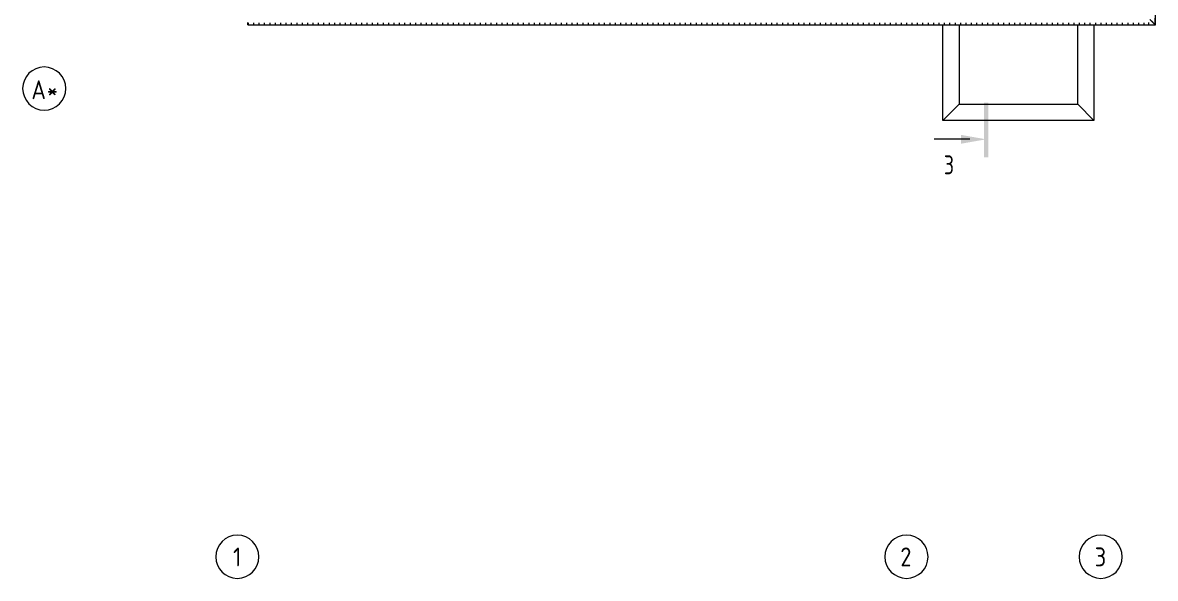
# Model space of a CAD drawing. Header units: millimetres. Extents: x -515342 to 330399, y -224905 to 507333.
# Drawn here: x -363185 to -342195, y 477689 to 487988 of the extents above; entities that cross this region are included whole.
import ezdxf

# ---------------------------------------------------------------- set-up
doc = ezdxf.new("R2010")
doc.units = ezdxf.units.MM
for name, color, linetype, lineweight in [('Обобщенные модели', 7, 'Continuous', 0), ('Ограждение', 7, 'Continuous', 0), ('Оси', 7, 'Continuous', 0), ('Разрезы', 7, 'Continuous', 0)]:
    doc.layers.add(name, color=color, linetype=linetype, lineweight=lineweight)
doc.styles.add('GOST Common', font='', dxfattribs={"width": 0.9, "height": 350})
doc.styles.add('GOST Common_5', font='', dxfattribs={"width": 0.9, "height": 3.5})
doc.styles.get('GOST Common').set_extended_font_data('GOST Common')
doc.styles.get('GOST Common_5').set_extended_font_data('GOST Common')

# ---------------------------------------------------------------- blocks, each defined once
blk = doc.blocks.new('Ограждение - Ограждение-10610195-О_АР_П_Крыша')
at = {"layer": 'Ограждение'}
for p, q in [((13075, -2690), (13075, -920)), ((13375, -920), (13375, -2390)), ((15575, -2390), (15575, -920)), ((15875, -920), (15875, -2690)), ((13075, -2690), (13375, -2390)), ((13375, -2390), (15575, -2390)), ((15875, -2690), (15575, -2390)), ((15875, -2690), (13075, -2690))]:
    blk.add_line(p, q, dxfattribs=at)
blk = doc.blocks.new('Ось сетки - Круг_Ø8 мм-6577-О_АР_П_Крыша')
at = {"layer": 'Оси'}
for start, end in [(360, 180), (180, 360)]:
    blk.add_arc((0, 0), 4, start, end, dxfattribs=at)
blk = doc.blocks.new('Разрез - Номер вида сзади_3_5 мм-64069-О_АР_П_Крыша')
at = {"layer": 'Разрезы'}
for points in [[(9.8, 0.4), (9.8, -0.39), (-0.33, -0.39), (-0.33, 0.4)], [(2.18, -4.67), (3, 0), (3.82, -4.67)]]:
    blk.add_hatch(color=256, dxfattribs=at).paths.add_polyline_path(points)
at = {"layer": 'Разрезы', "lineweight": 20}
blk.add_line((3, -3), (3, -9.66), dxfattribs=at)
blk = doc.blocks.new('FP_13-О_АР_П_Крыша')
at = {"layer": 'Обобщенные модели'}
for p, q in [((5, -84), (5, -125)), ((105, -84), (105, -125)), ((205, -84), (205, -125)), ((305, -84), (305, -125)), ((405, -84), (405, -125)), ((505, -84), (505, -125)), ((605, -84), (605, -125)), ((705, -84), (705, -125)), ((805, -84), (805, -125)), ((905, -84), (905, -125)), ((1005, -84), (1005, -125)), ((1105, -84), (1105, -125)), ((1205, -84), (1205, -125)), ((1305, -84), (1305, -125)), ((1405, -84), (1405, -125)), ((1505, -84), (1505, -125)), ((1605, -84), (1605, -125)), ((1705, -84), (1705, -125)), ((1805, -84), (1805, -125)), ((1905, -84), (1905, -125)), ((2005, -84), (2005, -125)), ((2105, -84), (2105, -125)), ((2205, -84), (2205, -125)), ((2305, -84), (2305, -125)), ((2405, -84), (2405, -125)), ((2505, -84), (2505, -125)), ((2605, -84), (2605, -125)), ((2705, -84), (2705, -125)), ((2805, -84), (2805, -125)), ((2905, -84), (2905, -125)), ((3005, -84), (3005, -125)), ((3105, -84), (3105, -125)), ((3205, -84), (3205, -125)), ((3305, -84), (3305, -125)), ((3405, -84), (3405, -125)), ((3505, -84), (3505, -125)), ((3605, -84), (3605, -125)), ((3705, -84), (3705, -125)), ((3805, -84), (3805, -125)), ((3905, -84), (3905, -125)), ((4005, -84), (4005, -125)), ((4105, -84), (4105, -125)), ((4205, -84), (4205, -125)), ((4305, -84), (4305, -125)), ((4405, -84), (4405, -125)), ((4505, -84), (4505, -125)), ((4605, -84), (4605, -125)), ((4705, -84), (4705, -125)), ((4805, -84), (4805, -125)), ((4905, -84), (4905, -125)), ((5005, -84), (5005, -125)), ((5105, -84), (5105, -125)), ((5205, -84), (5205, -125)), ((5305, -84), (5305, -125)), ((5405, -84), (5405, -125)), ((5505, -84), (5505, -125)), ((5605, -84), (5605, -125)), ((5705, -84), (5705, -125)), ((5805, -84), (5805, -125)), ((5905, -84), (5905, -125)), ((6005, -84), (6005, -125)), ((6105, -84), (6105, -125)), ((6205, -84), (6205, -125)), ((6305, -84), (6305, -125)), ((6405, -84), (6405, -125)), ((6505, -84), (6505, -125)), ((6605, -84), (6605, -125)), ((6705, -84), (6705, -125)), ((6805, -84), (6805, -125)), ((6905, -84), (6905, -125)), ((7005, -84), (7005, -125)), ((7105, -84), (7105, -125)), ((7205, -84), (7205, -125)), ((7305, -84), (7305, -125)), ((7405, -84), (7405, -125)), ((7505, -84), (7505, -125)), ((7605, -84), (7605, -125)), ((7705, -84), (7705, -125)), ((7805, -84), (7805, -125)), ((7905, -84), (7905, -125)), ((8005, -84), (8005, -125)), ((8105, -84), (8105, -125)), ((8205, -84), (8205, -125)), ((8305, -84), (8305, -125)), ((8405, -84), (8405, -125)), ((8505, -84), (8505, -125)), ((8605, -84), (8605, -125)), ((8705, -84), (8705, -125)), ((8805, -84), (8805, -125)), ((8905, -84), (8905, -125)), ((9005, -84), (9005, -125)), ((9105, -84), (9105, -125)), ((9205, -84), (9205, -125)), ((9305, -84), (9305, -125)), ((9405, -84), (9405, -125)), ((9505, -84), (9505, -125)), ((9605, -84), (9605, -125)), ((9705, -84), (9705, -125)), ((9805, -84), (9805, -125)), ((9905, -84), (9905, -125)), ((10005, -84), (10005, -125)), ((10105, -84), (10105, -125)), ((10205, -84), (10205, -125)), ((10305, -84), (10305, -125)), ((10405, -84), (10405, -125)), ((10505, -84), (10505, -125)), ((10605, -84), (10605, -125)), ((10705, -84), (10705, -125)), ((10805, -84), (10805, -125)), ((10905, -84), (10905, -125)), ((11005, -84), (11005, -125)), ((11105, -84), (11105, -125)), ((11205, -84), (11205, -125)), ((11305, -84), (11305, -125)), ((11405, -84), (11405, -125)), ((11505, -84), (11505, -125)), ((11605, -84), (11605, -125)), ((11705, -84), (11705, -125)), ((11805, -84), (11805, -125)), ((11905, -84), (11905, -125)), ((12005, -84), (12005, -125)), ((12105, -84), (12105, -125)), ((12205, -84), (12205, -125)), ((12305, -84), (12305, -125)), ((12405, -84), (12405, -125)), ((12505, -84), (12505, -125)), ((12605, -84), (12605, -125)), ((12705, -84), (12705, -125)), ((12805, -84), (12805, -125)), ((12905, -84), (12905, -125)), ((13005, -84), (13005, -125)), ((13105, -84), (13105, -125)), ((13205, -84), (13205, -125)), ((13305, -84), (13305, -125)), ((13405, -84), (13405, -125)), ((13505, -84), (13505, -125)), ((13605, -84), (13605, -125)), ((13705, -84), (13705, -125)), ((13805, -84), (13805, -125)), ((13905, -84), (13905, -125)), ((14005, -84), (14005, -125)), ((14105, -84), (14105, -125)), ((14205, -84), (14205, -125)), ((14305, -84), (14305, -125)), ((14405, -84), (14405, -125)), ((14505, -84), (14505, -125)), ((14605, -84), (14605, -125)), ((14705, -84), (14705, -125)), ((14805, -84), (14805, -125)), ((14905, -84), (14905, -125)), ((15005, -84), (15005, -125)), ((15105, -84), (15105, -125)), ((15205, -84), (15205, -125)), ((15305, -84), (15305, -125)), ((15405, -84), (15405, -125)), ((15505, -84), (15505, -125)), ((15605, -84), (15605, -125)), ((15705, -84), (15705, -125)), ((15805, -84), (15805, -125)), ((15905, -84), (15905, -125)), ((16005, -84), (16005, -125)), ((16105, -84), (16105, -125)), ((16205, -84), (16205, -125)), ((16305, -84), (16305, -125)), ((16405, -84), (16405, -125)), ((16505, -84), (16505, -125)), ((16605, -84), (16605, -125))]:
    blk.add_line(p, q, dxfattribs=at)
blk = doc.blocks.new('Влж_Решетка для желоба - Решетка 125-9884270-О_АР_П_Крыша')
at = {"layer": 'Обобщенные модели'}
for p, q in [((0, -125), (0, -83)), ((0, -125), (16691, -125)), ((16691, -83), (16691, -125))]:
    blk.add_line(p, q, dxfattribs=at)
blk.add_blockref('FP_13-О_АР_П_Крыша', (0, 0), dxfattribs=at)
blk = doc.blocks.new('Влж_Детали для желоба - Угол 90гр 125-9912225-О_АР_П_Крыша')
at = {"layer": 'Обобщенные модели'}
for p, q in [((-126, 155), (-125, 155)), ((-126, 155), (-126, -64)), ((-125, 62), (-125, -63)), ((-126, -64), (92, -64)), ((-125, -63), (0, -63)), ((92, -63), (92, -64))]:
    blk.add_line(p, q, dxfattribs=at)
blk.add_open_spline([(-22, 40), (-23, 40), (-26, 37), (-30, 32), (-35, 28), (-39, 24), (-42, 20), (-46, 16), (-50, 12), (-54, 8), (-58, 4), (-63, 0), (-67, -4), (-71, -8), (-75, -12), (-79, -16), (-83, -20), (-86, -24), (-90, -28), (-94, -31), (-97, -35), (-102, -39), (-106, -43), (-110, -47), (-113, -50), (-117, -54), (-120, -58), (-124, -61), (-125, -63), (-125, -63)], degree=3, knots=[0.2759446, 0.2759446, 0.2759446, 0.2759446, 0.2916667, 0.3333333, 0.3541667, 0.375, 0.3958333, 0.4166667, 0.4375, 0.4583333, 0.4791667, 0.5, 0.5208333, 0.5416667, 0.5625, 0.5833333, 0.6041667, 0.625, 0.6458333, 0.6666667, 0.6875, 0.7083333, 0.75, 0.7708333, 0.7916667, 0.8333333, 0.875, 0.9166667, 1, 1, 1, 1], dxfattribs=at)

msp = doc.modelspace()

# ---------------------------------------------------------------- block references
at = {"layer": 'Обобщенные модели', "rotation": 90.0000000000001}
msp.add_blockref('Влж_Детали для желоба - Угол 90гр 125-9912225-О_АР_П_Крыша', (-342258.6048, 488071.4811), dxfattribs=at)
at = {"layer": 'Обобщенные модели'}
msp.add_blockref('Влж_Решетка для желоба - Решетка 125-9884270-О_АР_П_Крыша', (-359012.0024, 488071.4811), dxfattribs=at)
at = {"layer": 'Ограждение'}
msp.add_blockref('Ограждение - Ограждение-10610195-О_АР_П_Крыша', (-359207.0024, 488866.4811), dxfattribs=at)
at = {"layer": 'Оси', "xscale": 99.99999999999993, "yscale": 99.99999999999993, "zscale": 99.99999999999993, "rotation": 269.9999999999994}
msp.add_blockref('Ось сетки - Круг_Ø8 мм-6577-О_АР_П_Крыша', (-362784.994, 486766.4811), dxfattribs=at)
at = {"layer": 'Оси', "xscale": 99.99999999999993, "yscale": 99.99999999999993, "zscale": 99.99999999999993}
for p in [(-359207.0024, 478089.4295), (-346807.0024, 478089.4295), (-343207.0024, 478089.4295)]:
    msp.add_blockref('Ось сетки - Круг_Ø8 мм-6577-О_АР_П_Крыша', p, dxfattribs=at)
at = {"layer": 'Разрезы', "extrusion": (0, 0, -1), "xscale": 99.99999999999993, "yscale": 99.99999999999993, "zscale": 99.99999999999993, "rotation": 90.00000000000053}
msp.add_blockref('Разрез - Номер вида сзади_3_5 мм-64069-О_АР_П_Крыша', (345330.4332, 485525.972), dxfattribs=at)

# ---------------------------------------------------------------- texts
at = {"layer": 'Оси', "char_height": 350, "attachment_point": 1, "style": 'GOST Common'}
for s, insert, width in [('\\fGOST Common|b0|i0|c204|p34|;\\W.9;А', (-363023.4169, 486919.068), 346.329), ('\\fGOST Common|b0|i0|c204|p34|;\\W.9;*', (-362737.6669, 486919.068), 266.961937), ('\\fGOST Common|b0|i0|c204|p34|;\\W.9;1', (-359285.2331, 478261.9629), 187.594875), ('\\fGOST Common|b0|i0|c204|p34|;\\W.9;2', (-346920.7831, 478261.9629), 274.177125), ('\\fGOST Common|b0|i0|c204|p34|;\\W.9;3', (-343318.0831, 478261.9629), 266.961937)]:
    msp.add_mtext(s, dxfattribs=dict(at, insert=insert, width=width))
at = {"layer": 'Разрезы', "insert": (-346113.8336, 485527.6793), "char_height": 350, "width": 237.2995, "attachment_point": 1, "style": 'GOST Common_5'}
msp.add_mtext('\\fGOST Common|b0|i0|c204|p34|;\\W.8;3', dxfattribs=at)

doc.saveas('drawing.dxf')
